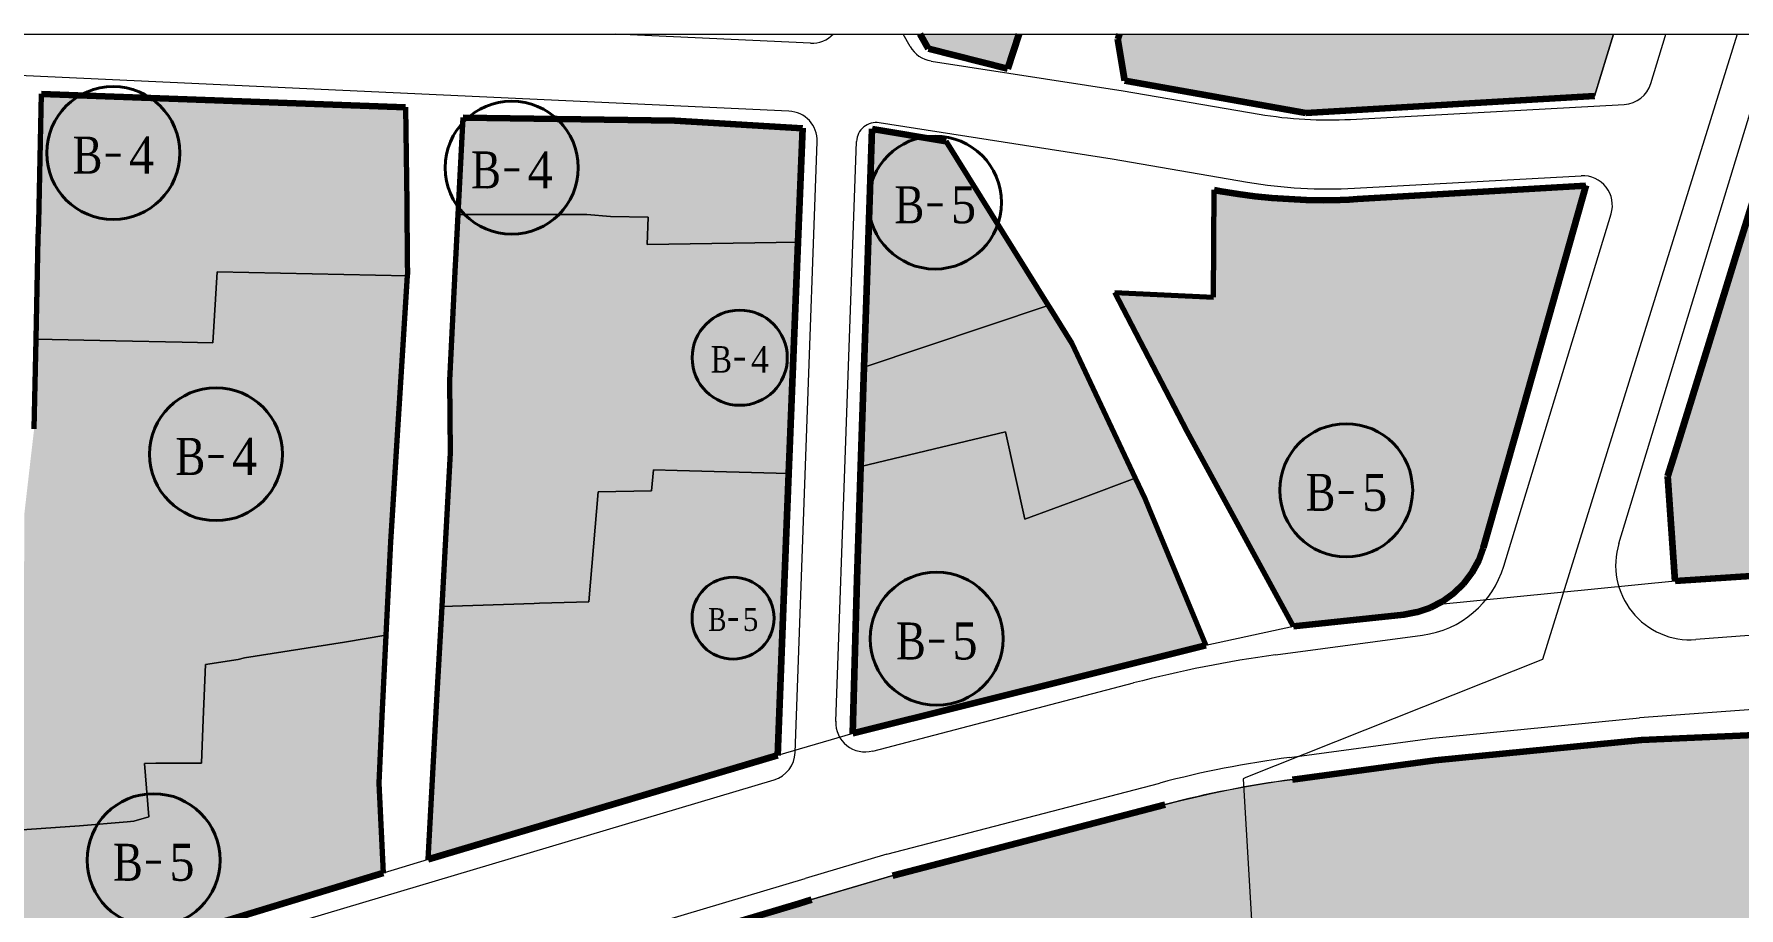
# Model space of a CAD drawing. Header units: metres. Extents: x 575880 to 576669, y 4390634 to 4391284.
# Drawn here: x 576200.1 to 576373.2, y 4391183.9 to 4391272.6 of the extents above; entities that cross this region are included whole.
import ezdxf

# ---------------------------------------------------------------- set-up
doc = ezdxf.new("R2010")
doc.units = ezdxf.units.M
for name, color, linetype, lineweight in [('B_ADAKENARI', 5, 'Continuous', 0), ('B_HAT_KADEME', 18, 'Continuous', 0), ('KALDIRIM', 21, 'Continuous', 0), ('PL_KONUT', 34, 'Continuous', 0), ('PL_KONUT_TICARET', 33, 'Continuous', 0), ('PL_PARK', 97, 'Continuous', 0), ('RULO', 4, 'Continuous', 0), ('SEMBOL', 18, 'Continuous', 0), ('SNR_DUZENLENECEK', 152, 'Continuous', 0), ('SNR_MAHALLE', 18, 'Continuous', 0)]:
    doc.layers.add(name, color=color, linetype=linetype, lineweight=lineweight)
doc.styles.get("Standard").update_dxf_attribs({"font": 'times.ttf'})

msp = doc.modelspace()

# ---------------------------------------------------------------- hatches: boundary and pattern name
at = {"layer": 'PL_KONUT'}
for points in [[(576256.22, 4391254.29), (576258.61, 4391254.1), (576262.44, 4391254.05), (576262.35, 4391251.27), (576277.64, 4391251.51), (576277.5, 4391248.15), (576276.69, 4391228), (576265.4, 4391228.31), (576262.99, 4391228.37), (576262.79, 4391226.25), (576257.35, 4391226.14), (576256.4, 4391214.98), (576251.42, 4391214.83), (576250.88, 4391214.81), (576241.51, 4391214.52), (576242.36, 4391230.09), (576242.29, 4391237.44), (576242.88, 4391249.19), (576242.91, 4391249.74), (576243.14, 4391254.29), (576256.06, 4391254.3)], [(576237.97, 4391248.08), (576236.26, 4391221.08), (576235.8, 4391211.6), (576231.61, 4391210.89), (576221.45, 4391209.28), (576220.8, 4391209.14), (576217.48, 4391208.61), (576217.26, 4391203.04), (576217.08, 4391198.6), (576212.45, 4391198.6), (576211.29, 4391198.56), (576211.41, 4391197.31), (576211.75, 4391193.16), (576210.2, 4391192.71), (576209.55, 4391192.65), (576204.7, 4391192.23), (576198.37, 4391191.78), (576198.38, 4391192.03), (576199.01, 4391209.06), (576199.11, 4391224.04), (576199.73, 4391229.45), (576200.09, 4391232.53), (576200.29, 4391241.66), (576208.39, 4391241.49), (576215.12, 4391241.34), (576218.22, 4391241.27), (576218.69, 4391248.5)], [(576303.19, 4391244.87), (576305.47, 4391241.21), (576311.9, 4391227.54), (576306.57, 4391225.55), (576300.7, 4391223.36), (576298.74, 4391232.25), (576292.22, 4391230.68), (576284.05, 4391228.72), (576284.38, 4391238.82), (576303.07, 4391245.06)]]:
    msp.add_hatch(color=256, dxfattribs=at).paths.add_polyline_path(points)
at = {"layer": 'PL_KONUT_TICARET'}
for points in [[(576298.92, 4391269.11), (576290.9, 4391271.14), (576290.05, 4391272.62), (576300.07, 4391272.62)], [(576358.52, 4391266.33), (576348.71, 4391265.75), (576329.22, 4391264.58), (576310.84, 4391267.86), (576310.14, 4391272.12), (576310.3, 4391272.62), (576360.45, 4391272.62)], [(576237.81, 4391265.19), (576237.92, 4391255.47), (576237.98, 4391249.48), (576237.99, 4391248.35), (576237.97, 4391248.08), (576218.69, 4391248.5), (576218.22, 4391241.27), (576215.12, 4391241.34), (576208.39, 4391241.49), (576200.29, 4391241.66), (576200.51, 4391251.95), (576200.55, 4391253.45), (576200.83, 4391266.55)], [(576265.16, 4391263.86), (576278.11, 4391263.06), (576277.64, 4391251.51), (576262.35, 4391251.27), (576262.44, 4391254.05), (576258.61, 4391254.1), (576256.22, 4391254.29), (576256.06, 4391254.3), (576243.14, 4391254.29), (576243.64, 4391264.17)], [(576292.67, 4391261.76), (576303.07, 4391245.06), (576284.38, 4391238.82), (576284.67, 4391247.62), (576285.18, 4391263)], [(576384.83, 4391250.24), (576386.64, 4391250.13), (576390.16, 4391249.95), (576397.98, 4391248.73), (576396.02, 4391244.7), (576398.85, 4391243.65), (576400.55, 4391243.03), (576416.19, 4391236.11), (576416.3, 4391233.74), (576415.49, 4391232.84), (576401.44, 4391219.67), (576383.38, 4391218.15), (576366.71, 4391217.09), (576365.99, 4391227.75), (576366.94, 4391230.74), (576370.03, 4391240.81), (576373.18, 4391251.01), (576375.97, 4391259.91), (576385.13, 4391260.73)], [(576350.87, 4391233.3), (576347.23, 4391220.47), (576346.75, 4391219.15), (576346.08, 4391217.93), (576345.23, 4391216.81), (576344.23, 4391215.83), (576343.1, 4391215.01), (576341.86, 4391214.37), (576340.54, 4391213.92), (576339.16, 4391213.67), (576327.97, 4391212.47), (576317.18, 4391232.28), (576309.83, 4391246.37), (576319.86, 4391245.91), (576319.9, 4391256.82), (576320.58, 4391256.69), (576322.3, 4391256.41), (576324.03, 4391256.18), (576325.76, 4391256), (576327.5, 4391255.88), (576329.24, 4391255.8), (576330.98, 4391255.77), (576332.72, 4391255.8), (576333.62, 4391255.84), (576334.47, 4391255.88), (576357.67, 4391257.26)], [(576300.7, 4391223.36), (576306.57, 4391225.55), (576311.9, 4391227.54), (576312.87, 4391225.48), (576313.25, 4391224.56), (576319.07, 4391210.55), (576283.21, 4391201.61), (576283.66, 4391217.23), (576284.05, 4391228.72), (576292.22, 4391230.68), (576298.74, 4391232.25)], [(576265.4, 4391228.31), (576276.69, 4391228), (576276.17, 4391215.19), (576275.58, 4391199.37), (576240.1, 4391188.83), (576240.99, 4391205.04), (576241.51, 4391214.52), (576250.88, 4391214.81), (576251.42, 4391214.83), (576256.4, 4391214.98), (576257.35, 4391226.14), (576262.79, 4391226.25), (576262.99, 4391228.37)], [(576235.4, 4391203.37), (576235.08, 4391196.56), (576235.54, 4391187.44), (576197.78, 4391175.95), (576198.29, 4391189.74), (576198.37, 4391191.78), (576204.7, 4391192.23), (576209.55, 4391192.65), (576210.2, 4391192.71), (576211.75, 4391193.16), (576211.41, 4391197.31), (576211.29, 4391198.56), (576212.45, 4391198.6), (576217.08, 4391198.6), (576217.26, 4391203.04), (576217.48, 4391208.61), (576220.8, 4391209.14), (576221.45, 4391209.28), (576231.61, 4391210.89), (576235.8, 4391211.6)]]:
    msp.add_hatch(color=256, dxfattribs=at).paths.add_polyline_path(points)
at = {"layer": 'PL_PARK'}
msp.add_hatch(color=256, dxfattribs=at).paths.add_polyline_path([(576380.06, 4391168.97), (576385.31, 4391160.02), (576407.92, 4391145.9), (576431.58, 4391138.06), (576441.64, 4391138.5), (576453.54, 4391139.05), (576464.93, 4391139.55), (576495.88, 4391141.5), (576497.02, 4391138.17), (576494.01, 4391136.12), (576490.17, 4391132.97), (576471.49, 4391116.29), (576468.95, 4391116.57), (576453.57, 4391119.57), (576447.27, 4391121.74), (576438.75, 4391125), (576417.88, 4391132.99), (576411.49, 4391136.93), (576396.29, 4391146.01), (576378.01, 4391156.33), (576349.71, 4391170.22), (576330.75, 4391175.58), (576323.53, 4391176.94), (576317.76, 4391177.71), (576309.48, 4391177.44), (576300.38, 4391175.54), (576288.05, 4391170.64), (576272.06, 4391161.93), (576238.42, 4391166.28), (576237.92, 4391172.49), (576277.73, 4391184.36), (576279.02, 4391184.74), (576287.27, 4391187.19), (576314.95, 4391194.41), (576316.54, 4391194.81), (576318.14, 4391195.19), (576319.75, 4391195.54), (576321.36, 4391195.88), (576322.98, 4391196.18), (576324.6, 4391196.46), (576326.23, 4391196.72), (576327.86, 4391196.95), (576342.35, 4391198.9), (576363.31, 4391200.95), (576377.93, 4391201.61)])

# ---------------------------------------------------------------- linework, layer by layer
at = {"layer": 'B_ADAKENARI', "lineweight": 100}
for p, q in [((576290.9, 4391271.14), (576290.05, 4391272.62)), ((576298.92, 4391269.11), (576290.9, 4391271.14)), ((576300.07, 4391272.62), (576298.92, 4391269.11)), ((576310.14, 4391272.12), (576310.3, 4391272.62)), ((576310.84, 4391267.86), (576310.14, 4391272.12)), ((576329.22, 4391264.58), (576310.84, 4391267.86)), ((576200.83, 4391266.55), (576237.81, 4391265.19)), ((576358.52, 4391266.33), (576348.71, 4391265.75)), ((576243.64, 4391264.17), (576265.16, 4391263.86)), ((576348.71, 4391265.75), (576329.22, 4391264.58)), ((576265.16, 4391263.86), (576278.11, 4391263.06)), ((576278.11, 4391263.06), (576277.64, 4391251.51)), ((576284.67, 4391247.62), (576285.18, 4391263)), ((576285.18, 4391263), (576292.67, 4391261.76)), ((576334.47, 4391255.88), (576357.67, 4391257.26)), ((576319.9, 4391256.82), (576320.58, 4391256.69)), ((576320.58, 4391256.69), (576322.3, 4391256.41)), ((576322.3, 4391256.41), (576324.03, 4391256.18)), ((576324.03, 4391256.18), (576325.76, 4391256)), ((576325.76, 4391256), (576327.5, 4391255.88)), ((576327.5, 4391255.88), (576329.24, 4391255.8)), ((576329.24, 4391255.8), (576330.98, 4391255.77)), ((576330.98, 4391255.77), (576332.72, 4391255.8)), ((576332.72, 4391255.8), (576333.62, 4391255.84)), ((576333.62, 4391255.84), (576334.47, 4391255.88)), ((576277.64, 4391251.51), (576277.5, 4391248.15)), ((576277.5, 4391248.15), (576276.69, 4391228)), ((576284.38, 4391238.82), (576284.67, 4391247.62)), ((576284.05, 4391228.72), (576284.38, 4391238.82)), ((576276.69, 4391228), (576276.17, 4391215.19)), ((576283.66, 4391217.23), (576284.05, 4391228.72)), ((576283.21, 4391201.61), (576283.66, 4391217.23)), ((576276.17, 4391215.19), (576275.58, 4391199.37))]:
    msp.add_line(p, q, dxfattribs=at)
at = {"layer": 'B_ADAKENARI', "lineweight": 0}
for p, q in [((576358.52, 4391266.33), (576360.45, 4391272.62)), ((576287.27, 4391187.19), (576279.02, 4391184.74))]:
    msp.add_line(p, q, dxfattribs=at)
at = {"layer": 'B_ADAKENARI', "lineweight": 70}
for p, q in [((576200.55, 4391253.45), (576200.83, 4391266.55)), ((576237.81, 4391265.19), (576237.92, 4391255.47)), ((576243.14, 4391254.29), (576243.64, 4391264.17)), ((576292.67, 4391261.76), (576303.07, 4391245.06)), ((576319.86, 4391245.91), (576319.9, 4391256.82)), ((576237.92, 4391255.47), (576237.98, 4391249.48)), ((576242.91, 4391249.74), (576243.14, 4391254.29)), ((576200.51, 4391251.95), (576200.55, 4391253.45)), ((576200.29, 4391241.66), (576200.51, 4391251.95)), ((576237.98, 4391249.48), (576237.99, 4391248.35)), ((576242.29, 4391237.44), (576242.88, 4391249.19)), ((576242.88, 4391249.19), (576242.91, 4391249.74)), ((576237.97, 4391248.08), (576236.26, 4391221.08)), ((576237.99, 4391248.35), (576237.97, 4391248.08)), ((576317.18, 4391232.28), (576309.83, 4391246.37)), ((576309.83, 4391246.37), (576319.86, 4391245.91)), ((576303.07, 4391245.06), (576303.19, 4391244.87)), ((576303.19, 4391244.87), (576305.47, 4391241.21)), ((576200.09, 4391232.53), (576200.29, 4391241.66)), ((576305.47, 4391241.21), (576311.9, 4391227.54)), ((576242.36, 4391230.09), (576242.29, 4391237.44)), ((576327.97, 4391212.47), (576317.18, 4391232.28)), ((576241.51, 4391214.52), (576242.36, 4391230.09)), ((576311.9, 4391227.54), (576312.87, 4391225.48)), ((576312.87, 4391225.48), (576313.25, 4391224.56)), ((576313.25, 4391224.56), (576319.07, 4391210.55)), ((576236.26, 4391221.08), (576235.8, 4391211.6)), ((576240.99, 4391205.04), (576241.51, 4391214.52)), ((576235.8, 4391211.6), (576235.4, 4391203.37)), ((576240.1, 4391188.83), (576240.99, 4391205.04)), ((576235.4, 4391203.37), (576235.08, 4391196.56)), ((576235.08, 4391196.56), (576235.54, 4391187.44))]:
    msp.add_line(p, q, dxfattribs=at)
at = {"layer": 'B_ADAKENARI', "lineweight": 158}
for p, q in [((576373.18, 4391251.01), (576375.97, 4391259.91)), ((576357.67, 4391257.26), (576350.87, 4391233.3)), ((576370.03, 4391240.81), (576373.18, 4391251.01)), ((576366.94, 4391230.74), (576370.03, 4391240.81)), ((576350.87, 4391233.3), (576347.23, 4391220.47)), ((576365.99, 4391227.75), (576366.94, 4391230.74)), ((576366.71, 4391217.09), (576365.99, 4391227.75)), ((576346.75, 4391219.15), (576346.08, 4391217.93)), ((576347.23, 4391220.47), (576346.75, 4391219.15)), ((576346.08, 4391217.93), (576345.23, 4391216.81)), ((576383.38, 4391218.15), (576366.71, 4391217.09)), ((576344.23, 4391215.83), (576343.1, 4391215.01)), ((576345.23, 4391216.81), (576344.23, 4391215.83)), ((576341.86, 4391214.37), (576340.54, 4391213.92)), ((576343.1, 4391215.01), (576341.86, 4391214.37)), ((576339.16, 4391213.67), (576327.97, 4391212.47)), ((576340.54, 4391213.92), (576339.16, 4391213.67)), ((576319.07, 4391210.55), (576283.21, 4391201.61)), ((576342.35, 4391198.9), (576363.31, 4391200.95)), ((576363.31, 4391200.95), (576377.93, 4391201.61)), ((576275.58, 4391199.37), (576240.1, 4391188.83)), ((576327.86, 4391196.95), (576342.35, 4391198.9)), ((576287.27, 4391187.19), (576314.95, 4391194.41)), ((576235.54, 4391187.44), (576197.78, 4391175.95)), ((576277.73, 4391184.36), (576279.02, 4391184.74)), ((576237.92, 4391172.49), (576277.73, 4391184.36))]:
    msp.add_line(p, q, dxfattribs=at)
at = {"layer": 'B_ADAKENARI', "lineweight": 0}
msp.add_arc((576342.34, 4391089.42), 108.5, 97.6711, 104.6233, dxfattribs=at)
at = {"layer": 'B_HAT_KADEME'}
for p, q in [((576243.14, 4391254.29), (576256.06, 4391254.3)), ((576256.06, 4391254.3), (576256.22, 4391254.29)), ((576256.22, 4391254.29), (576258.61, 4391254.1)), ((576258.61, 4391254.1), (576262.44, 4391254.05)), ((576262.44, 4391254.05), (576262.35, 4391251.27)), ((576262.35, 4391251.27), (576277.64, 4391251.51)), ((576218.22, 4391241.27), (576218.69, 4391248.5)), ((576218.69, 4391248.5), (576237.97, 4391248.08)), ((576284.38, 4391238.82), (576303.07, 4391245.06)), ((576200.29, 4391241.66), (576208.39, 4391241.49)), ((576208.39, 4391241.49), (576215.12, 4391241.34)), ((576215.12, 4391241.34), (576218.22, 4391241.27)), ((576292.22, 4391230.68), (576298.74, 4391232.25)), ((576298.74, 4391232.25), (576300.7, 4391223.36)), ((576284.05, 4391228.72), (576292.22, 4391230.68)), ((576262.79, 4391226.25), (576262.99, 4391228.37)), ((576262.99, 4391228.37), (576265.4, 4391228.31)), ((576265.4, 4391228.31), (576276.69, 4391228)), ((576256.4, 4391214.98), (576257.35, 4391226.14)), ((576257.35, 4391226.14), (576262.79, 4391226.25)), ((576306.57, 4391225.55), (576311.9, 4391227.54)), ((576300.7, 4391223.36), (576306.57, 4391225.55)), ((576241.51, 4391214.52), (576250.88, 4391214.81)), ((576250.88, 4391214.81), (576251.42, 4391214.83)), ((576251.42, 4391214.83), (576256.4, 4391214.98)), ((576221.45, 4391209.28), (576231.61, 4391210.89)), ((576231.61, 4391210.89), (576235.8, 4391211.6)), ((576217.48, 4391208.61), (576220.8, 4391209.14)), ((576220.8, 4391209.14), (576221.45, 4391209.28)), ((576217.26, 4391203.04), (576217.48, 4391208.61)), ((576217.08, 4391198.6), (576217.26, 4391203.04)), ((576211.29, 4391198.56), (576212.45, 4391198.6)), ((576211.41, 4391197.31), (576211.29, 4391198.56)), ((576212.45, 4391198.6), (576217.08, 4391198.6)), ((576211.75, 4391193.16), (576211.41, 4391197.31)), ((576198.37, 4391191.78), (576204.7, 4391192.23)), ((576204.7, 4391192.23), (576209.55, 4391192.65)), ((576209.55, 4391192.65), (576210.2, 4391192.71)), ((576210.2, 4391192.71), (576211.75, 4391193.16))]:
    msp.add_line(p, q, dxfattribs=at)
at = {"layer": 'KALDIRIM'}
for p, q in [((576276.74, 4391264.8), (576139.33, 4391271.18)), ((576278.93, 4391271.7), (576259.14, 4391272.62)), ((576289.04, 4391271.37), (576288.32, 4391272.62)), ((576364.26, 4391267.61), (576365.71, 4391272.38)), ((576365.71, 4391272.38), (576365.79, 4391272.62)), ((576291.19, 4391269.89), (576310.67, 4391266.87)), ((576361, 4391220.91), (576375.75, 4391269.3)), ((576310.67, 4391266.87), (576324.49, 4391264.5)), ((576333.77, 4391263.96), (576361.55, 4391265.49)), ((576285.9, 4391263.63), (576309.54, 4391259.96)), ((576277.37, 4391199.68), (576279.6, 4391261.69)), ((576281.48, 4391202.84), (576283.6, 4391261.72)), ((576309.54, 4391259.96), (576323.3, 4391257.6)), ((576334.15, 4391256.97), (576357.19, 4391258.24)), ((576349.32, 4391218.61), (576360.22, 4391254.37)), ((576423.88, 4391215.27), (576368.82, 4391211.14)), ((576326.15, 4391209.59), (576341.07, 4391211.6)), ((576424.67, 4391207.8), (576363.09, 4391203.19)), ((576285.24, 4391199.83), (576311.73, 4391206.74)), ((576342.09, 4391201.14), (576363.09, 4391203.19)), ((576327.56, 4391199.18), (576342.09, 4391201.14)), ((576227.68, 4391182.74), (576275.23, 4391196.92)), ((576286.67, 4391189.35), (576314.38, 4391196.58)), ((576286.67, 4391189.35), (576278.38, 4391186.9)), ((576230.68, 4391172.68), (576278.38, 4391186.9))]:
    msp.add_line(p, q, dxfattribs=at)
for centre, radius, start, end in [((576279.07, 4391274.7), 3, 267.3405, 316.1675), ((576291.64, 4391272.86), 3, 209.7645, 261.1907), ((576361.39, 4391268.48), 3, 273.144, 343.0488), ((576276.6, 4391261.8), 3, 357.9415, 87.3405), ((576331.5, 4391305.32), 41.42, 260.2538, 273.144), ((576285.6, 4391261.65), 2, 81.1907, 177.9415), ((576331.5, 4391305.32), 48.42, 260.2538, 273.144), ((576357.35, 4391255.24), 3, 343.0488, 93.144), ((576368.26, 4391218.7), 7.58, 163.0488, 274.2843), ((576339.73, 4391221.53), 10.03, 277.6711, 343.0488), ((576342.34, 4391089.42), 121.25, 97.6711, 104.6233), ((576284.48, 4391202.74), 3, 177.9415, 284.6233), ((576274.37, 4391199.79), 3, 286.6017, 357.9415), ((576342.34, 4391089.42), 110.75, 97.6711, 104.6233)]:
    msp.add_arc(centre, radius, start, end, dxfattribs=at)
at = {"layer": 'PL_KONUT'}
for points in [[(576256.22, 4391254.29, 0), (576258.61, 4391254.1, 0), (576262.44, 4391254.05, 0), (576262.35, 4391251.27, 0), (576277.64, 4391251.51, 0), (576277.5, 4391248.15, 0), (576276.69, 4391228, 0), (576265.4, 4391228.31, 0), (576262.99, 4391228.37, 0), (576262.79, 4391226.25, 0), (576257.35, 4391226.14, 0), (576256.4, 4391214.98, 0), (576251.42, 4391214.83, 0), (576250.88, 4391214.81, 0), (576241.51, 4391214.52, 0), (576242.36, 4391230.09, 0), (576242.29, 4391237.44, 0), (576242.88, 4391249.19, 0), (576242.91, 4391249.74, 0), (576243.14, 4391254.29, 0), (576256.06, 4391254.3, 0), (576256.22, 4391254.29, 0)], [(576303.19, 4391244.87, 0), (576305.47, 4391241.21, 0), (576311.9, 4391227.54, 0), (576306.57, 4391225.55, 0), (576300.7, 4391223.36, 0), (576298.74, 4391232.25, 0), (576292.22, 4391230.68, 0), (576284.05, 4391228.72, 0), (576284.38, 4391238.82, 0), (576303.07, 4391245.06, 0), (576303.19, 4391244.87, 0)]]:
    msp.add_polyline3d(points, close=True, dxfattribs=at)
msp.add_polyline3d([(576200.09, 4391232.53, 0), (576200.29, 4391241.66, 0), (576208.39, 4391241.49, 0), (576215.12, 4391241.34, 0), (576218.22, 4391241.27, 0), (576218.69, 4391248.5, 0), (576237.97, 4391248.08, 0), (576237.97, 4391248.08, 0), (576236.26, 4391221.08, 0), (576235.8, 4391211.6, 0), (576231.61, 4391210.89, 0), (576221.45, 4391209.28, 0), (576220.8, 4391209.14, 0), (576217.48, 4391208.61, 0), (576217.26, 4391203.04, 0), (576217.08, 4391198.6, 0), (576212.45, 4391198.6, 0), (576211.29, 4391198.56, 0), (576211.41, 4391197.31, 0), (576211.75, 4391193.16, 0), (576210.2, 4391192.71, 0), (576209.55, 4391192.65, 0), (576204.7, 4391192.23, 0), (576198.37, 4391191.78, 0)], dxfattribs=at)
at = {"layer": 'PL_KONUT_TICARET'}
for points in [[(576298.92, 4391269.11, 0), (576290.9, 4391271.14, 0), (576290.05, 4391272.62, 0), (576300.07, 4391272.62, 0), (576298.92, 4391269.11, 0)], [(576358.52, 4391266.33, 0), (576348.71, 4391265.75, 0), (576329.22, 4391264.58, 0), (576310.84, 4391267.86, 0), (576310.14, 4391272.12, 0), (576310.3, 4391272.62, 0), (576360.45, 4391272.62, 0), (576358.52, 4391266.33, 0)], [(576237.81, 4391265.19, 0), (576237.92, 4391255.47, 0), (576237.98, 4391249.48, 0), (576237.99, 4391248.35, 0), (576237.97, 4391248.08, 0), (576218.69, 4391248.5, 0), (576218.22, 4391241.27, 0), (576215.12, 4391241.34, 0), (576208.39, 4391241.49, 0), (576200.29, 4391241.66, 0), (576200.51, 4391251.95, 0), (576200.55, 4391253.45, 0), (576200.83, 4391266.55, 0), (576237.81, 4391265.19, 0)], [(576265.16, 4391263.86, 0), (576278.11, 4391263.06, 0), (576277.64, 4391251.51, 0), (576262.35, 4391251.27, 0), (576262.44, 4391254.05, 0), (576258.61, 4391254.1, 0), (576256.22, 4391254.29, 0), (576256.06, 4391254.3, 0), (576243.14, 4391254.29, 0), (576243.64, 4391264.17, 0), (576265.16, 4391263.86, 0)], [(576292.67, 4391261.76, 0), (576303.07, 4391245.06, 0), (576284.38, 4391238.82, 0), (576284.67, 4391247.62, 0), (576285.18, 4391263, 0), (576292.67, 4391261.76, 0)], [(576384.83, 4391250.24, 0), (576386.64, 4391250.13, 0), (576390.16, 4391249.95, 0), (576397.98, 4391248.73, 0), (576396.02, 4391244.7, 0), (576398.85, 4391243.65, 0), (576400.55, 4391243.03, 0), (576416.19, 4391236.11, 0), (576416.3, 4391233.74, 0), (576415.49, 4391232.84, 0), (576401.44, 4391219.67, 0), (576383.38, 4391218.15, 0), (576366.71, 4391217.09, 0), (576365.99, 4391227.75, 0), (576366.94, 4391230.74, 0), (576370.03, 4391240.81, 0), (576373.18, 4391251.01, 0), (576375.97, 4391259.91, 0), (576385.13, 4391260.73, 0), (576384.83, 4391250.24, 0)], [(576350.87, 4391233.3, 0), (576347.23, 4391220.47, 0), (576346.75, 4391219.15, 0), (576346.08, 4391217.93, 0), (576345.23, 4391216.81, 0), (576344.23, 4391215.83, 0), (576343.1, 4391215.01, 0), (576341.86, 4391214.37, 0), (576340.54, 4391213.92, 0), (576339.16, 4391213.67, 0), (576327.97, 4391212.47, 0), (576317.18, 4391232.28, 0), (576309.83, 4391246.37, 0), (576319.86, 4391245.91, 0), (576319.9, 4391256.82, 0), (576320.58, 4391256.69, 0), (576322.3, 4391256.41, 0), (576324.03, 4391256.18, 0), (576325.76, 4391256, 0), (576327.5, 4391255.88, 0), (576329.24, 4391255.8, 0), (576330.98, 4391255.77, 0), (576332.72, 4391255.8, 0), (576333.62, 4391255.84, 0), (576334.47, 4391255.88, 0), (576357.67, 4391257.26, 0), (576350.87, 4391233.3, 0)], [(576300.7, 4391223.36, 0), (576306.57, 4391225.55, 0), (576311.9, 4391227.54, 0), (576312.87, 4391225.48, 0), (576313.25, 4391224.56, 0), (576319.07, 4391210.55, 0), (576283.21, 4391201.61, 0), (576283.66, 4391217.23, 0), (576284.05, 4391228.72, 0), (576292.22, 4391230.68, 0), (576298.74, 4391232.25, 0), (576300.7, 4391223.36, 0)], [(576265.4, 4391228.31, 0), (576276.69, 4391228, 0), (576276.17, 4391215.19, 0), (576275.58, 4391199.37, 0), (576240.1, 4391188.83, 0), (576240.99, 4391205.04, 0), (576241.51, 4391214.52, 0), (576250.88, 4391214.81, 0), (576251.42, 4391214.83, 0), (576256.4, 4391214.98, 0), (576257.35, 4391226.14, 0), (576262.79, 4391226.25, 0), (576262.99, 4391228.37, 0), (576265.4, 4391228.31, 0)], [(576235.4, 4391203.37, 0), (576235.08, 4391196.56, 0), (576235.54, 4391187.44, 0), (576197.78, 4391175.95, 0), (576198.29, 4391189.74, 0), (576198.37, 4391191.78, 0), (576204.7, 4391192.23, 0), (576209.55, 4391192.65, 0), (576210.2, 4391192.71, 0), (576211.75, 4391193.16, 0), (576211.41, 4391197.31, 0), (576211.29, 4391198.56, 0), (576212.45, 4391198.6, 0), (576217.08, 4391198.6, 0), (576217.26, 4391203.04, 0), (576217.48, 4391208.61, 0), (576220.8, 4391209.14, 0), (576221.45, 4391209.28, 0), (576231.61, 4391210.89, 0), (576235.8, 4391211.6, 0), (576235.4, 4391203.37, 0)]]:
    msp.add_polyline3d(points, close=True, dxfattribs=at)
at = {"layer": 'PL_PARK'}
msp.add_polyline3d([(576237.92, 4391172.49, 0), (576277.73, 4391184.36, 0), (576279.02, 4391184.74, 0), (576287.27, 4391187.19, 0), (576314.95, 4391194.41, 0), (576316.54, 4391194.81, 0), (576318.14, 4391195.19, 0), (576319.75, 4391195.54, 0), (576321.36, 4391195.88, 0), (576322.98, 4391196.18, 0), (576324.6, 4391196.46, 0), (576326.23, 4391196.72, 0), (576327.86, 4391196.95, 0), (576342.35, 4391198.9, 0), (576363.31, 4391200.95, 0), (576377.93, 4391201.61, 0)], dxfattribs=at)
at = {"layer": 'RULO'}
msp.add_line((575893.03, 4391272.62), (576657.38, 4391272.62), dxfattribs=at)
at = {"layer": 'SEMBOL', "lineweight": 40}
for p, q in [((576207.37, 4391260.33), (576208.87, 4391260.33)), ((576247.84, 4391258.84), (576249.34, 4391258.84)), ((576290.82, 4391255.3), (576292.32, 4391255.3)), ((576271.2, 4391239.6), (576272.27, 4391239.6)), ((576217.81, 4391229.75), (576219.31, 4391229.75)), ((576332.57, 4391226.09), (576334.07, 4391226.09)), ((576270.6, 4391213.18), (576271.53, 4391213.18)), ((576290.98, 4391211), (576292.48, 4391211)), ((576211.47, 4391188.53), (576212.97, 4391188.53))]:
    msp.add_line(p, q, dxfattribs=at)
for centre, radius in [((576208.12, 4391260.55), 6.75), ((576248.59, 4391259.06), 6.75), ((576291.57, 4391255.52), 6.75), ((576271.74, 4391239.76), 4.83), ((576218.56, 4391229.97), 6.75), ((576333.32, 4391226.31), 6.75), ((576271.06, 4391213.32), 4.16), ((576291.73, 4391211.23), 6.75), ((576212.22, 4391188.75), 6.75)]:
    msp.add_circle(centre, radius, dxfattribs=at)
at = {"layer": 'SNR_DUZENLENECEK'}
msp.add_polyline3d([(575893.03, 4391272.62, 0), (576591.25, 4391272.62, 0), (576594.42, 4391255.46, 0), (576594.42, 4391255.46, 0), (576596.53, 4391244.89, 0), (576567.35, 4391236.2, 0), (576423.31, 4391221.49, 0), (576401.44, 4391219.67, 0), (576383.38, 4391218.15, 0), (576366.71, 4391217.09, 0), (576342.48, 4391214.69, 0), (576339.85, 4391213.79, 0), (576327.97, 4391212.47, 0), (576319.07, 4391210.55, 0), (576283.21, 4391201.61, 0), (576275.58, 4391199.37, 0), (576240.1, 4391188.83, 0), (576235.54, 4391187.44, 0), (576197.78, 4391175.95, 0)], dxfattribs=at)
at = {"layer": 'SNR_MAHALLE'}
msp.add_polyline3d([(576373.02, 4391272.62, 0), (576353.26, 4391209.14, 0), (576323.14, 4391197.13, 0), (576322.87, 4391197.02, 0), (576324.11, 4391175.79, 0), (576305.7, 4391168.27, 0)], dxfattribs=at)

# ---------------------------------------------------------------- texts
at = {"layer": 'SEMBOL'}
for s, height, width, p in [('B', 3.75, 0.8, (576204, 4391258.46)), ('4', 3.75, 0.9, (576209.73, 4391258.46)), ('B', 3.75, 0.8, (576244.47, 4391256.96)), ('4', 3.75, 0.9, (576250.2, 4391256.96)), ('B', 3.75, 0.8, (576287.45, 4391253.42)), ('5', 3.75, 0.9, (576293.19, 4391253.42)), ('B', 2.68, 0.8, (576268.79, 4391238.26)), ('4', 2.68, 0.9, (576272.89, 4391238.26)), ('B', 3.75, 0.8, (576214.44, 4391227.87)), ('4', 3.75, 0.9, (576220.18, 4391227.87)), ('B', 3.75, 0.8, (576329.2, 4391224.22)), ('5', 3.75, 0.9, (576334.94, 4391224.22)), ('B', 2.31, 0.8, (576268.53, 4391212.03)), ('5', 2.31, 0.9, (576272.06, 4391212.03)), ('B', 3.75, 0.8, (576287.61, 4391209.13)), ('5', 3.75, 0.9, (576293.34, 4391209.13)), ('B', 3.75, 0.8, (576208.1, 4391186.66)), ('5', 3.75, 0.9, (576213.83, 4391186.66))]:
    msp.add_text(s, height=height, dxfattribs=dict(at, width=width)).set_placement(p)

doc.saveas('drawing.dxf')
